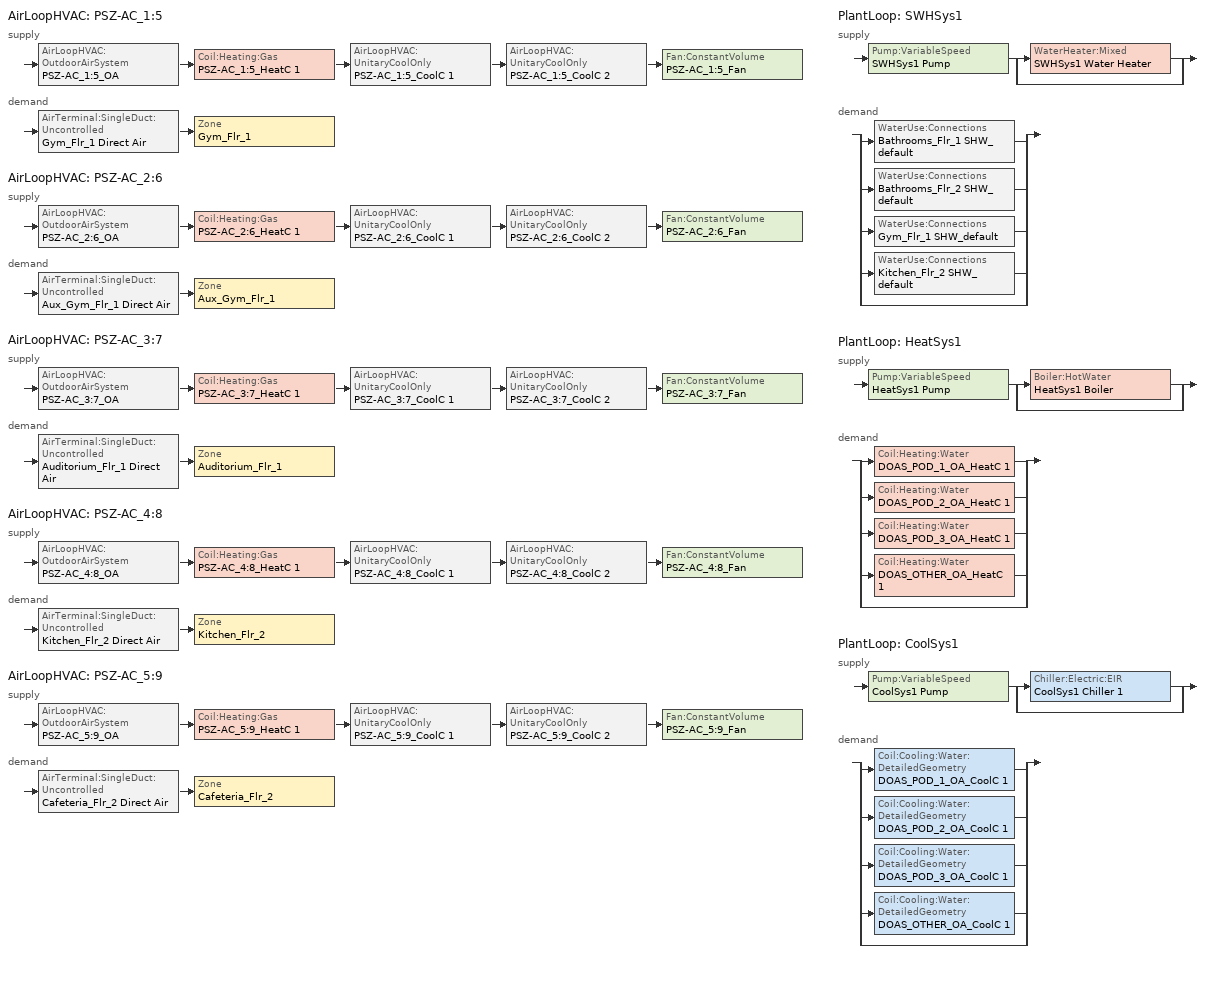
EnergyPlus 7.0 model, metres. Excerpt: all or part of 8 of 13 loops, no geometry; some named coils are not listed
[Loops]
AirLoopHVAC 'PSZ-AC_1:5'
 supply: AirLoopHVAC:OutdoorAirSystem 'PSZ-AC_1:5_OA' > Coil:Heating:Gas 'PSZ-AC_1:5_HeatC 1' > AirLoopHVAC:UnitaryCoolOnly 'PSZ-AC_1:5_CoolC 1' > AirLoopHVAC:UnitaryCoolOnly 'PSZ-AC_1:5_CoolC 2' > Fan:ConstantVolume 'PSZ-AC_1:5_Fan'
 demand: AirTerminal:SingleDuct:Uncontrolled 'Gym_Flr_1 Direct Air' > Zone 'Gym_Flr_1'
AirLoopHVAC 'PSZ-AC_2:6'
 supply: AirLoopHVAC:OutdoorAirSystem 'PSZ-AC_2:6_OA' > Coil:Heating:Gas 'PSZ-AC_2:6_HeatC 1' > AirLoopHVAC:UnitaryCoolOnly 'PSZ-AC_2:6_CoolC 1' > AirLoopHVAC:UnitaryCoolOnly 'PSZ-AC_2:6_CoolC 2' > Fan:ConstantVolume 'PSZ-AC_2:6_Fan'
 demand: AirTerminal:SingleDuct:Uncontrolled 'Aux_Gym_Flr_1 Direct Air' > Zone 'Aux_Gym_Flr_1'
AirLoopHVAC 'PSZ-AC_3:7'
 supply: AirLoopHVAC:OutdoorAirSystem 'PSZ-AC_3:7_OA' > Coil:Heating:Gas 'PSZ-AC_3:7_HeatC 1' > AirLoopHVAC:UnitaryCoolOnly 'PSZ-AC_3:7_CoolC 1' > AirLoopHVAC:UnitaryCoolOnly 'PSZ-AC_3:7_CoolC 2' > Fan:ConstantVolume 'PSZ-AC_3:7_Fan'
 demand: AirTerminal:SingleDuct:Uncontrolled 'Auditorium_Flr_1 Direct Air' > Zone 'Auditorium_Flr_1'
AirLoopHVAC 'PSZ-AC_4:8'
 supply: AirLoopHVAC:OutdoorAirSystem 'PSZ-AC_4:8_OA' > Coil:Heating:Gas 'PSZ-AC_4:8_HeatC 1' > AirLoopHVAC:UnitaryCoolOnly 'PSZ-AC_4:8_CoolC 1' > AirLoopHVAC:UnitaryCoolOnly 'PSZ-AC_4:8_CoolC 2' > Fan:ConstantVolume 'PSZ-AC_4:8_Fan'
 demand: AirTerminal:SingleDuct:Uncontrolled 'Kitchen_Flr_2 Direct Air' > Zone 'Kitchen_Flr_2'
AirLoopHVAC 'PSZ-AC_5:9'
 supply: AirLoopHVAC:OutdoorAirSystem 'PSZ-AC_5:9_OA' > Coil:Heating:Gas 'PSZ-AC_5:9_HeatC 1' > AirLoopHVAC:UnitaryCoolOnly 'PSZ-AC_5:9_CoolC 1' > AirLoopHVAC:UnitaryCoolOnly 'PSZ-AC_5:9_CoolC 2' > Fan:ConstantVolume 'PSZ-AC_5:9_Fan'
 demand: AirTerminal:SingleDuct:Uncontrolled 'Cafeteria_Flr_2 Direct Air' > Zone 'Cafeteria_Flr_2'
PlantLoop 'SWHSys1'
 supply: Pump:VariableSpeed 'SWHSys1 Pump' > split
  | WaterHeater:Mixed 'SWHSys1 Water Heater'
  | bypass
 demand: split
  | WaterUse:Connections 'Bathrooms_Flr_1 SHW_default'
  | WaterUse:Connections 'Bathrooms_Flr_2 SHW_default'
  | WaterUse:Connections 'Gym_Flr_1 SHW_default'
  | WaterUse:Connections 'Kitchen_Flr_2 SHW_default'
  | bypass
PlantLoop 'HeatSys1'
 supply: Pump:VariableSpeed 'HeatSys1 Pump' > split
  | Boiler:HotWater 'HeatSys1 Boiler'
  | bypass
 demand: split
  | Coil:Heating:Water 'DOAS_POD_1_OA_HeatC 1'
  | Coil:Heating:Water 'DOAS_POD_2_OA_HeatC 1'
  | Coil:Heating:Water 'DOAS_POD_3_OA_HeatC 1'
  | Coil:Heating:Water 'DOAS_OTHER_OA_HeatC 1'
  | bypass
PlantLoop 'CoolSys1'
 supply: Pump:VariableSpeed 'CoolSys1 Pump' > split
  | Chiller:Electric:EIR 'CoolSys1 Chiller 1'
  | bypass
 demand: split
  | Coil:Cooling:Water:DetailedGeometry 'DOAS_POD_1_OA_CoolC 1'
  | Coil:Cooling:Water:DetailedGeometry 'DOAS_POD_2_OA_CoolC 1'
  | Coil:Cooling:Water:DetailedGeometry 'DOAS_POD_3_OA_CoolC 1'
  | Coil:Cooling:Water:DetailedGeometry 'DOAS_OTHER_OA_CoolC 1'
  | bypass
[Sizing:Zone] Zone Cooling Design Supply Air Temperature {C}=14; Zone Heating Design Supply Air Temperature {C}=40; Zone Cooling Design Supply Air Humidity Ratio {kg-H20/kg-air}=0.0085; Zone Heating Design Supply Air Humidity Ratio {kg-H20/kg-air}=0.008; Cooling Design Air Flow Method {Flow/Zone | DesignDay | DesignDayWithLimit}=DesignDay; Cooling Minimum Air Flow Fraction=0; Heating Design Air Flow Method {Flow/Zone | DesignDay}=DesignDay; Heating Design Air Flow Rate=0; Design Zone Air Distribution Effectiveness in Cooling Mode=1; Design Zone Air Distribution Effectiveness in Heating Mode=1
Name | Design Specification Outdoor Air Object
Gym_Flr_1 | Gym_Flr_1 OA Design Spec
Aux_Gym_Flr_1 | Aux_Gym_Flr_1 OA Design Spec
Auditorium_Flr_1 | Auditorium_Flr_1 OA Design Spec
Kitchen_Flr_2 | Kitchen_Flr_2 OA Design Spec
Cafeteria_Flr_2 | Cafeteria_Flr_2 OA Design Spec
[DesignSpecification:OutdoorAir] Outdoor Air Method=Flow/Zone; Outdoor Air Flow Per Person {m3/s-person}=0; Outdoor Air Flow Per Zone Floor Area {m3/s-m2}=0; Outdoor Air Flow Air Changes per Hour {1/hr}=0
Name | Outdoor Air Flow Per Zone {m3/s}
Gym_Flr_1 OA Design Spec | 7.59772
Aux_Gym_Flr_1 OA Design Spec | 4.79856
Auditorium_Flr_1 OA Design Spec | 1.93317
Kitchen_Flr_2 OA Design Spec | 3.4
Cafeteria_Flr_2 OA Design Spec | 2.779296
[ZoneControl:Thermostat] Control Type Schedule=Dual Zone Control Type Sched
Name | Zone | Control 1
Gym_Flr_1 Thermostat | Gym_Flr_1 | Gym_Flr_1 DualSPSched
Aux_Gym_Flr_1 Thermostat | Aux_Gym_Flr_1 | Aux_Gym_Flr_1 DualSPSched
Auditorium_Flr_1 Thermostat | Auditorium_Flr_1 | Auditorium_Flr_1 DualSPSched
Kitchen_Flr_2 Thermostat | Kitchen_Flr_2 | Kitchen_Flr_2 DualSPSched
Cafeteria_Flr_2 Thermostat | Cafeteria_Flr_2 | Cafeteria_Flr_2 DualSPSched
[ThermostatSetpoint:DualSetpoint]
Name | Heating Setpoint Temperature Schedule | Cooling Setpoint Temperature Schedule
Gym_Flr_1 DualSPSched; Aux_Gym_Flr_1 DualSPSched; Auditorium_Flr_1 DualSPSched | GymAud_HtgSetP_Sch | GymAud_ClgSetP_Sch
Kitchen_Flr_2 DualSPSched; Cafeteria_Flr_2 DualSPSched | HtgSetP_Sch | ClgSetP_Sch
[Zone equipment]
Gym_Flr_1: Gym_Flr_1 Direct Air
Aux_Gym_Flr_1: Aux_Gym_Flr_1 Direct Air
Auditorium_Flr_1: Auditorium_Flr_1 Direct Air
Kitchen_Flr_2: Kitchen_Flr_2 Direct Air, Kitchen_Flr_2 Exhaust Fan 1
Cafeteria_Flr_2: Cafeteria_Flr_2 Direct Air
[Fan:ZoneExhaust]
Kitchen_Flr_2 Exhaust Fan 1: Availability Schedule=MinOA_Sched; Fan Efficiency=0.45; Pressure Rise {Pa}=125; Maximum Flow Rate {m3/s} [*******]=3.4
[WaterUse:Connections]
Name | Water Use Equipment 1
Bathrooms_Flr_1 SHW_default | Bathrooms_Flr_1 SHW_default
Bathrooms_Flr_2 SHW_default | Bathrooms_Flr_2 SHW_default
Gym_Flr_1 SHW_default | Gym_Flr_1 SHW_default
Kitchen_Flr_2 SHW_default | Kitchen_Flr_2 SHW_default
[WaterUse:Equipment]
Name | Peak Flow Rate {m3/s} | Flow Rate Fraction Schedule | Target Temperature Schedule | Hot Water Supply Temperature Schedule Name  {C} | Zone | Sensible Fraction Schedule | Latent Fraction Schedule
Bathrooms_Flr_1 SHW_default | 5.48611e-05 | BLDG_SWH_SCH | Bathrooms_Flr_1 SHW_default Temp Sched | Bathrooms_Flr_1 SHW_default Hot Supply Temp Sched | Bathrooms_Flr_1 | Bathrooms_Flr_1 SHW_default Sensible fract sched | Bathrooms_Flr_1 SHW_default Latent fract sched
Bathrooms_Flr_2 SHW_default | 5.48611e-05 | BLDG_SWH_SCH | Bathrooms_Flr_2 SHW_default Temp Sched | Bathrooms_Flr_2 SHW_default Hot Supply Temp Sched | Bathrooms_Flr_2 | Bathrooms_Flr_2 SHW_default Sensible fract sched | Bathrooms_Flr_2 SHW_default Latent fract sched
Gym_Flr_1 SHW_default | 0.000199231 | SHOWERS_SWH_SCH | Gym_Flr_1 SHW_default Temp Sched | Gym_Flr_1 SHW_default Hot Supply Temp Sched | Gym_Flr_1 | Gym_Flr_1 SHW_default Sensible fract sched | Gym_Flr_1 SHW_default Latent fract sched
Kitchen_Flr_2 SHW_default | 0.00013985 | BLDG_SWH_SCH | Kitchen_Flr_2 SHW_default Temp Sched | Kitchen_Flr_2 SHW_default Hot Supply Temp Sched | Kitchen_Flr_2 | Kitchen_Flr_2 SHW_default Sensible fract sched | Kitchen_Flr_2 SHW_default Latent fract sched
[AirTerminal:SingleDuct:Uncontrolled] Availability Schedule=ALWAYS_ON; Maximum Air Flow Rate {m3/s}=AUTOSIZE
Gym_Flr_1 Direct Air; Aux_Gym_Flr_1 Direct Air; Auditorium_Flr_1 Direct Air; Kitchen_Flr_2 Direct Air; Cafeteria_Flr_2 Direct Air
[SetpointManager:SingleZone:Reheat] Control Variable=Temperature; Minimum Supply Air Temperature C=10; Maximum Supply Air Temperature C=50
Name | Control Zone | Setpoint Node or NodeList
SupAirTemp MngrGym_Flr_1 | Gym_Flr_1 | PSZ-AC_1:5 Supply Equipment Outlet Node
SupAirTemp MngrAux_Gym_Flr_1 | Aux_Gym_Flr_1 | PSZ-AC_2:6 Supply Equipment Outlet Node
SupAirTemp MngrAuditorium_Flr_1 | Auditorium_Flr_1 | PSZ-AC_3:7 Supply Equipment Outlet Node
SupAirTemp MngrKitchen_Flr_2 | Kitchen_Flr_2 | PSZ-AC_4:8 Supply Equipment Outlet Node
SupAirTemp MngrCafeteria_Flr_2 | Cafeteria_Flr_2 | PSZ-AC_5:9 Supply Equipment Outlet Node
[Refrigeration:Case] Availablility Schedule=ALWAYS_ON; Zone=Kitchen_Flr_2; Rated Ambient Temperature {C}=23.88; Rated Ambient Relative Humidity {%}=55; Rated Total Cooling Capacity per Unit length {W/m}=734; Case Length {m}=7.32; Latent Case Credit Curve Type=CaseTemperatureMethod; Standard Case Lighting Power per Unit Length {W/m}=33; Case Lighting Schedule=BLDG_LIGHT_SCH; Fraction Of Lighting Energy To Case=1; Case Anti-Sweat Heater Power per Unit Length {W/m}=0; Minimum Anti-Sweat Heater Power per Unit Length {W/m}=0; Anti-Sweat Heater Control Type {******}=None; Humidity At Zero Anti-Sweat Heater Energy {%}=0; Case Height {m}=0; Defrost Energy Correction Curve Type=None
Name | Rated Latent Heat Ratio | Rated Runtime Fraction | Case Operating Temperature {C} | Latent Case Credit Curve | Standard Case Fan Power per Unit Length {W/m} | Operating Case Fan Power per Unit Length {W/m} | Installed Case Lighting Power per Unit Length {W/m} | Fraction of Anti-Sweat Heater Energy To Case | Case Defrost Power per Unit Length {W/m} | Case Defrost Type | Case Defrost Schedule | Case Defrost Drip-Down Schedule | Under Case HVAC Return Air Fraction | Refrigerated Case Restocking Schedule | Case Credit Fraction Schedule | Case Defrost Type {*******}
Kitchen_Flr_2_WalkInFreezer_Case:1 | 0.1 | 0.4 | -23 | Kitchen_Flr_2_WalkInFreezer_Case:1_LatentCaseCreditCurve | 68.3 | 172.2 | 28.1 | 0 | 410 | Electric | Kitchen_Flr_2_WalkInFreezer_Case:1_DefrostSchedule | Kitchen_Flr_2_WalkInFreezer_Case:1_DefrostDripDownSchedule | 0 | Kitchen_Flr_2_WalkInFreezer_Case:1_RestockSchedule | Kitchen_Flr_2_WalkInFreezer_Case:1_CaseCreditSchedule
Kitchen_Flr_2_SelfContainedDisplayCase_Case:2 | 0.08 | 0.85 | 2 | Kitchen_Flr_2_SelfContainedDisplayCase_Case:2_LatentCaseCreditCurve | 55 | 40 | 75 | 0.2 | 0 |  |  |  | 0.05 | Kitchen_Flr_2_SelfContainedDisplayCase_Case:2_RestockSchedule |  | None
[AirLoopHVAC] Design Supply Air Flow Rate {m3/s}=AUTOSIZE
PSZ-AC_1:5; PSZ-AC_2:6; PSZ-AC_3:7; PSZ-AC_4:8; PSZ-AC_5:9
[SetpointManager:Scheduled] Control Variable {TEMP}=Temperature
Name | Schedule | Setpoint Node
SWHSys1 Loop Setpoint Manager | SWHSys1-Loop-Temp-Schedule | SWHSys1 Supply Outlet Node
HeatSys1 Loop Setpoint Manager | HW-Loop-Temp-Schedule | HeatSys1 Supply Outlet Node
CoolSys1 Loop Setpoint Manager | CW-Loop-Temp-Schedule | CoolSys1 Supply Outlet Node
[SetpointManager:MixedAir]
Name | Control Variable | Setpoint Node or NodeList | Control Variable {Temperature}
PSZ-AC_1:5_HeatC 1 MixedAir Manager | Temperature | PSZ-AC_1:5_HeatC 1-PSZ-AC_1:5_CoolC 1Node
PSZ-AC_1:5_CoolC 1 SAT Manager |  | PSZ-AC_1:5_CoolC 1-PSZ-AC_1:5_CoolC 2Node | Temperature
PSZ-AC_1:5 ERV Mixed Air Temp Manager | Temperature | PSZ-AC_1:5_OAOutside Air Heat Recovery-PSZ-AC_1:5_OAMixing BoxNode
PSZ-AC_1:5 OA Mixed Air Temp Manager | Temperature | PSZ-AC_1:5_OA-PSZ-AC_1:5_HeatC 1Node
PSZ-AC_2:6_HeatC 1 MixedAir Manager | Temperature | PSZ-AC_2:6_HeatC 1-PSZ-AC_2:6_CoolC 1Node
PSZ-AC_2:6_CoolC 1 SAT Manager |  | PSZ-AC_2:6_CoolC 1-PSZ-AC_2:6_CoolC 2Node | Temperature
PSZ-AC_2:6 ERV Mixed Air Temp Manager | Temperature | PSZ-AC_2:6_OAOutside Air Heat Recovery-PSZ-AC_2:6_OAMixing BoxNode
PSZ-AC_2:6 OA Mixed Air Temp Manager | Temperature | PSZ-AC_2:6_OA-PSZ-AC_2:6_HeatC 1Node
PSZ-AC_3:7_HeatC 1 MixedAir Manager | Temperature | PSZ-AC_3:7_HeatC 1-PSZ-AC_3:7_CoolC 1Node
PSZ-AC_3:7_CoolC 1 SAT Manager |  | PSZ-AC_3:7_CoolC 1-PSZ-AC_3:7_CoolC 2Node | Temperature
PSZ-AC_3:7 ERV Mixed Air Temp Manager | Temperature | PSZ-AC_3:7_OAOutside Air Heat Recovery-PSZ-AC_3:7_OAMixing BoxNode
PSZ-AC_3:7 OA Mixed Air Temp Manager | Temperature | PSZ-AC_3:7_OA-PSZ-AC_3:7_HeatC 1Node
PSZ-AC_4:8_HeatC 1 MixedAir Manager | Temperature | PSZ-AC_4:8_HeatC 1-PSZ-AC_4:8_CoolC 1Node
PSZ-AC_4:8_CoolC 1 SAT Manager |  | PSZ-AC_4:8_CoolC 1-PSZ-AC_4:8_CoolC 2Node | Temperature
PSZ-AC_4:8 ERV Mixed Air Temp Manager | Temperature | PSZ-AC_4:8_OAOutside Air Heat Recovery-PSZ-AC_4:8_OAMixing BoxNode
PSZ-AC_4:8 OA Mixed Air Temp Manager | Temperature | PSZ-AC_4:8_OA-PSZ-AC_4:8_HeatC 1Node
PSZ-AC_5:9_HeatC 1 MixedAir Manager | Temperature | PSZ-AC_5:9_HeatC 1-PSZ-AC_5:9_CoolC 1Node
PSZ-AC_5:9_CoolC 1 SAT Manager |  | PSZ-AC_5:9_CoolC 1-PSZ-AC_5:9_CoolC 2Node | Temperature
PSZ-AC_5:9 ERV Mixed Air Temp Manager | Temperature | PSZ-AC_5:9_OAOutside Air Heat Recovery-PSZ-AC_5:9_OAMixing BoxNode
PSZ-AC_5:9 OA Mixed Air Temp Manager | Temperature | PSZ-AC_5:9_OA-PSZ-AC_5:9_HeatC 1Node
[Sizing:System] Type Of Load To Size On=Sensible; Design Outdoor Air Flow Rate {m3/s}=AUTOSIZE; Minimum System Air Flow Ratio=1; Preheat Design Temperature {C}=7; Preheat Design Humidity Ratio {kg-H2O/kg-air}=0.008; Precool Design Temperature {C}=12.8; Precool Design Humidity Ratio {kg-H2O/kg-air}=0.008; Central Cooling Design Supply Air Temperature {C}=12.8; Central Heating Design Supply Air Temperature {C}=40; Sizing Option {Coincident | NonCoincident}=NonCoincident; 100% Outdoor Air in Cooling {Yes | No}=No; 100% Outdoor Air in Heating {Yes | No}=No; Central Cooling Design Supply Air Humidity Ratio {kg-H2O/kg-air}=0.0085; Central Heating Design Supply Air Humidity Ratio {kg-H2O/kg-air}=0.008; Cooling Design Air Flow Method=DesignDay; Cooling Design Air Flow Rate {m3/s}=0; Heating Design Air Flow Method=DesignDay; Heating Design Air Flow Rate {m3/s}=0; System Outdoor Air Method { ZoneSum | VentilationRateProcedure }=VentilationRateProcedure
PSZ-AC_1:5; PSZ-AC_2:6; PSZ-AC_3:7; PSZ-AC_4:8; PSZ-AC_5:9
[HeatExchanger:AirToAir:SensibleAndLatent] Availability Schedule=ALWAYS_ON; Nominal Supply Air Flow Rate {m3/s}=AUTOSIZE; Sensible Effectiveness at 100% Heating Air Flow=0.75; Latent Effectiveness at 100% Heating Air Flow=0.69; Sensible Effectiveness at 75% Heating Air Flow=0.75; Latent Effectiveness at 75% Heating Air Flow=0.69; Sensible Effectiveness at 100% Cooling Air Flow=0.75; Latent Effectiveness at 100% Cooling Air Flow=0.69; Sensible Effectiveness at 75% Cooling Air Flow=0.75; Latent Effectiveness at 75% Cooling Air Flow=0.69; Nominal Electric Power {W}=0; Supply Outlet Temperature Control {YES | NO}=Yes; Heat Exchanger Type { Plate | Rotary }=Plate; Frost Control Type { None | ExhaustAirRecirculation | ExhaustOnly | MinimumExhaustTemperature }=ExhaustOnly; Threshold Temperature {C}=-23.3; Initial Defrost Time Fraction {min/min}=0.167; Rate of Defrost Time Fraction Increase {min/min per deg C}=0.024; Economizer Lockout=No
PSZ-AC_1:5_OAOutside Air Heat Recovery; PSZ-AC_2:6_OAOutside Air Heat Recovery; PSZ-AC_3:7_OAOutside Air Heat Recovery; PSZ-AC_4:8_OAOutside Air Heat Recovery; PSZ-AC_5:9_OAOutside Air Heat Recovery
[Controller:OutdoorAir] Minimum Outdoor Air Flow Rate {m3/s}=AUTOSIZE; Maximum Outdoor Air Flow Rate {m3/s}=AUTOSIZE; Economizer Control Type=DifferentialEnthalpy; Economizer Control Action Type=ModulateFlow; Economizer Maximum Limit Dry-Bulb Temperature {C}=28; Economizer Maximum Limit Enthalpy {J/kg}=64000; Economizer Minimum Limit Dry-Bulb Temperature {C}=-100; Lockout Type=NoLockout; Minimum Limit Type=FixedMinimum; High Humidity Control=No; Heat Recovery Bypass Control Type=BypassWhenOAFlowGreaterThanMinimum
Name | Minimum Outdoor Air Schedule
PSZ-AC_1:5_OA_Controller; PSZ-AC_2:6_OA_Controller; PSZ-AC_3:7_OA_Controller | GymAud_MinOA_Sched
PSZ-AC_4:8_OA_Controller; PSZ-AC_5:9_OA_Controller | MinOA_Sched
[Coil:Heating:Gas] Availability Schedule=ALWAYS_ON; Gas Burner Efficiency=0.8; Nominal Capacity {W}=AUTOSIZE
PSZ-AC_1:5_HeatC 1; PSZ-AC_2:6_HeatC 1; PSZ-AC_3:7_HeatC 1; PSZ-AC_4:8_HeatC 1; PSZ-AC_5:9_HeatC 1
[AirLoopHVAC:UnitaryCoolOnly] Availability Schedule=ALWAYS_ON
Name | Cooling Coil
PSZ-AC_1:5_CoolC 1 | PSZ-AC_1:5_CoolC 1 DXCoil
PSZ-AC_1:5_CoolC 2 | PSZ-AC_1:5_CoolC 2 DXCoil
PSZ-AC_2:6_CoolC 1 | PSZ-AC_2:6_CoolC 1 DXCoil
PSZ-AC_2:6_CoolC 2 | PSZ-AC_2:6_CoolC 2 DXCoil
PSZ-AC_3:7_CoolC 1 | PSZ-AC_3:7_CoolC 1 DXCoil
PSZ-AC_3:7_CoolC 2 | PSZ-AC_3:7_CoolC 2 DXCoil
PSZ-AC_4:8_CoolC 1 | PSZ-AC_4:8_CoolC 1 DXCoil
PSZ-AC_4:8_CoolC 2 | PSZ-AC_4:8_CoolC 2 DXCoil
PSZ-AC_5:9_CoolC 1 | PSZ-AC_5:9_CoolC 1 DXCoil
PSZ-AC_5:9_CoolC 2 | PSZ-AC_5:9_CoolC 2 DXCoil
[Coil:Cooling:DX:SingleSpeed] Availability Schedule=ALWAYS_ON; Rated Total Cooling Capacity {W}=AUTOSIZE; Rated Sensible Heat Ratio=AUTOSIZE; Rated COP=4; Rated Air Flow Rate {m3/s}=AUTOSIZE; Rated Evaporator Fan Power Per Volume Flow Rate {W/(m3/s)}=773.3; Nominal Time for Condensate Removal to Begin {s}=1000; Ratio of Initial Moisture Evaporation Rate and Steady State Latent Capacity=1.5; Maximum Cycling Rate {cycles/hr}=3; Latent Capacity Time Constant {s}=45; Condenser Type=AirCooled
Name | Total Cooling Capacity Function of Temperature Curve | Total Cooling Capacity Function of Flow Fraction Curve | Energy Input Ratio Function of Temperature Curve | Energy Input Ratio Function of Flow Fraction Curve | Part Load Fraction Correlation Curve
PSZ-AC_1:5_CoolC 1 DXCoil | PSZ-AC_1:5_CoolC 1_ClgCapFuncTempCurve | PSZ-AC_1:5_CoolC 1_ClgCapFuncFlowFracCurve | PSZ-AC_1:5_CoolC 1_ClgEirFuncTempCurve | PSZ-AC_1:5_CoolC 1_ClgEirFuncFlowFracCurve | PSZ-AC_1:5_CoolC 1_ClgPlrCurve
PSZ-AC_1:5_CoolC 2 DXCoil | PSZ-AC_1:5_CoolC 2_ClgCapFuncTempCurve | PSZ-AC_1:5_CoolC 2_ClgCapFuncFlowFracCurve | PSZ-AC_1:5_CoolC 2_ClgEirFuncTempCurve | PSZ-AC_1:5_CoolC 2_ClgEirFuncFlowFracCurve | PSZ-AC_1:5_CoolC 2_ClgPlrCurve
PSZ-AC_2:6_CoolC 1 DXCoil | PSZ-AC_2:6_CoolC 1_ClgCapFuncTempCurve | PSZ-AC_2:6_CoolC 1_ClgCapFuncFlowFracCurve | PSZ-AC_2:6_CoolC 1_ClgEirFuncTempCurve | PSZ-AC_2:6_CoolC 1_ClgEirFuncFlowFracCurve | PSZ-AC_2:6_CoolC 1_ClgPlrCurve
PSZ-AC_2:6_CoolC 2 DXCoil | PSZ-AC_2:6_CoolC 2_ClgCapFuncTempCurve | PSZ-AC_2:6_CoolC 2_ClgCapFuncFlowFracCurve | PSZ-AC_2:6_CoolC 2_ClgEirFuncTempCurve | PSZ-AC_2:6_CoolC 2_ClgEirFuncFlowFracCurve | PSZ-AC_2:6_CoolC 2_ClgPlrCurve
PSZ-AC_3:7_CoolC 1 DXCoil | PSZ-AC_3:7_CoolC 1_ClgCapFuncTempCurve | PSZ-AC_3:7_CoolC 1_ClgCapFuncFlowFracCurve | PSZ-AC_3:7_CoolC 1_ClgEirFuncTempCurve | PSZ-AC_3:7_CoolC 1_ClgEirFuncFlowFracCurve | PSZ-AC_3:7_CoolC 1_ClgPlrCurve
PSZ-AC_3:7_CoolC 2 DXCoil | PSZ-AC_3:7_CoolC 2_ClgCapFuncTempCurve | PSZ-AC_3:7_CoolC 2_ClgCapFuncFlowFracCurve | PSZ-AC_3:7_CoolC 2_ClgEirFuncTempCurve | PSZ-AC_3:7_CoolC 2_ClgEirFuncFlowFracCurve | PSZ-AC_3:7_CoolC 2_ClgPlrCurve
PSZ-AC_4:8_CoolC 1 DXCoil | PSZ-AC_4:8_CoolC 1_ClgCapFuncTempCurve | PSZ-AC_4:8_CoolC 1_ClgCapFuncFlowFracCurve | PSZ-AC_4:8_CoolC 1_ClgEirFuncTempCurve | PSZ-AC_4:8_CoolC 1_ClgEirFuncFlowFracCurve | PSZ-AC_4:8_CoolC 1_ClgPlrCurve
PSZ-AC_4:8_CoolC 2 DXCoil | PSZ-AC_4:8_CoolC 2_ClgCapFuncTempCurve | PSZ-AC_4:8_CoolC 2_ClgCapFuncFlowFracCurve | PSZ-AC_4:8_CoolC 2_ClgEirFuncTempCurve | PSZ-AC_4:8_CoolC 2_ClgEirFuncFlowFracCurve | PSZ-AC_4:8_CoolC 2_ClgPlrCurve
PSZ-AC_5:9_CoolC 1 DXCoil | PSZ-AC_5:9_CoolC 1_ClgCapFuncTempCurve | PSZ-AC_5:9_CoolC 1_ClgCapFuncFlowFracCurve | PSZ-AC_5:9_CoolC 1_ClgEirFuncTempCurve | PSZ-AC_5:9_CoolC 1_ClgEirFuncFlowFracCurve | PSZ-AC_5:9_CoolC 1_ClgPlrCurve
PSZ-AC_5:9_CoolC 2 DXCoil | PSZ-AC_5:9_CoolC 2_ClgCapFuncTempCurve | PSZ-AC_5:9_CoolC 2_ClgCapFuncFlowFracCurve | PSZ-AC_5:9_CoolC 2_ClgEirFuncTempCurve | PSZ-AC_5:9_CoolC 2_ClgEirFuncFlowFracCurve | PSZ-AC_5:9_CoolC 2_ClgPlrCurve
[Fan:ConstantVolume] Availability Schedule=HVACOperationSchd; Fan Efficiency=0.6; Pressure Rise {Pa}=500; Maximum Flow Rate {m3/s}=AUTOSIZE; Motor Efficiency=0.9; Motor In Airstream Fraction=1
PSZ-AC_1:5_Fan; PSZ-AC_2:6_Fan; PSZ-AC_3:7_Fan; PSZ-AC_4:8_Fan; PSZ-AC_5:9_Fan
[PlantLoop] Fluid Type {WATER}=Water; Maximum Loop Flow Rate {m3/s}=AUTOSIZE; Minimum Loop Flow Rate {m3/s}=0; Loop Volume {m3}=AUTOSIZE; Load Distribution Scheme {OPTIMAL | SEQUENTIAL}=Optimal
Name | Loop Equipment Operation Scheme | Maximum Loop Temperature {C} | Minimum Loop Temperature {C}
SWHSys1 | SWHSys1 Loop Operation Scheme List | 60 | 10
HeatSys1 | HeatSys1 Loop Operation Scheme List | 100 | 10
CoolSys1 | CoolSys1 Loop Operation Scheme List | 98 | 1
[Sizing:Plant]
Name | Loop Type {COOLING | HEATING} | Design Loop Exit Temperature {C} | Design Loop Temperature Difference {C}
SWHSys1 | Heating | 60 | 5
HeatSys1 | Heating | 82.2 | 11.1
CoolSys1 | Cooling | 6.67 | 6.67
[PlantEquipmentOperationSchemes] Control Scheme 1 Schedule=PlantOnSched
Name | Control Scheme 1 Object Type {*******} | Control Scheme 1
SWHSys1 Loop Operation Scheme List | PlantEquipmentOperation:HeatingLoad | SWHSys1 Operation Scheme
HeatSys1 Loop Operation Scheme List | PlantEquipmentOperation:HeatingLoad | HeatSys1 Operation Scheme
CoolSys1 Loop Operation Scheme List | PlantEquipmentOperation:CoolingLoad | CoolSys1 Operation Scheme
[PlantEquipmentOperation:HeatingLoad] Load Range 1 Lower Limit {W}=0; Load Range 1 Upper Limit {W}=1000000000000000
Name | Priority Control 1 Equipment List
SWHSys1 Operation Scheme | SWHSys1 Equipment List
HeatSys1 Operation Scheme | HeatSys1 Equipment List
[PlantEquipmentList]
SWHSys1 Equipment List: SWHSys1 Water Heater
HeatSys1 Equipment List: HeatSys1 Boiler
CoolSys1 Equipment List: CoolSys1 Chiller 1
[Pump:VariableSpeed] Rated Flow Rate {m3/s}=AUTOSIZE; Rated Power Consumption {W}=AUTOSIZE; Motor Efficiency=0.9; Fraction of Motor Inefficiencies to Fluid Stream=0; Coefficient 1 of the Part Load Performance Curve=0; Minimum Flow Rate {m3/s}=0; Pump Control Type {Continuous | Intermittent}=Intermittent
Name | Rated Pump Head {Pa} [179352 Pa = 60 ft] | Coefficient 2 of the Part Load Performance Curve | Coefficient 3 of the Part Load Performance Curve | Coefficient 4 of the Part Load Performance Curve
SWHSys1 Pump | 39228 | 1 | 0 | 0
HeatSys1 Pump | 119563 | 0.0216 | -0.0325 | 1.0095
CoolSys1 Pump | 149453 | 0.0216 | -0.0325 | 1.0095
[WaterHeater:Mixed]
SWHSys1 Water Heater: Tank Volume {m3}=1; Setpoint Temperature Schedule=SWHSys1 Water Heater Setpoint Temperature Schedule Name; Deadband Temperature Difference {deltaC}=2; Maximum Temperature Limit {C}=82.2222; Heater Control Type {Cycle | Modulate}=Cycle; Heater Maximum Capacity {W}=845000; Heater Fuel Type=NATURALGAS; Heater Thermal Efficiency=0.9; Off Cycle Parasitic Fuel Consumption Rate {W}=20; Off Cycle Parasitic Fuel Type=NATURALGAS; Off Cycle Parasitic Heat Fraction To Tank=0.9; On Cycle Parasitic Fuel Type=NATURALGAS; Ambient Temperature Indicator {Schedule | Zone | Outdoors}=SCHEDULE; Ambient Temperature Schedule=SWHSys1 Water Heater Ambient Temperature Schedule Name; Off Cycle Loss Coefficient to Ambient Temperature {W/K}=6; On Cycle Loss Coefficient to Ambient Temperature {W/K}=6; Use Side Effectiveness=1; Source Side Effectiveness=1; Use Side Design Flow Rate=AUTOSIZE; Source Side Design Flow Rate=AUTOSIZE; Indirect Water Heater Recovery Time=1.5
[Boiler:HotWater]
HeatSys1 Boiler: Fuel Type=NATURALGAS; Nominal Capacity {W}=AUTOSIZE; Nominal Thermal Efficiency=0.9; Efficiency Curve Temperature Evaluation Variable=LeavingBoiler; Design Water Outlet Temperature {C}=82.2; Design Water Flow Rate {m3/s}=AUTOSIZE; Minimum Part Load Ratio=0; Maximum Part Load Ratio=1.1; Optimum Part Load Ratio=1; Water Outlet Upper Temperature Limit {C}=95; Boiler Flow Mode { ConstantFlow | VariableFlow }=ConstantFlow; Parasitic Electric Load=0; Sizing Factor=1
[PlantEquipmentOperation:CoolingLoad]
CoolSys1 Operation Scheme: Load Range 1 Lower Limit {W}=0; Load Range 1 Upper Limit {W}=100000000000000; Priority Control 1 Equipment List=CoolSys1 Equipment List
[Chiller:Electric:EIR]
CoolSys1 Chiller 1: Reference Capacity {W}=AUTOSIZE; Reference COP { }=2.93; Reference Leaving Chilled Water Temperature {C}=6.67; Reference Entering Condenser Fluid Temperature {C}=35; Reference Chilled Water Flow Rate {m3/s}=AUTOSIZE; Reference Condenser Water Flow Rate {m3/s}=AUTOSIZE; Cooling Capacity Function of Temperature Curve=CoolSys1 Chiller 1 ClgCapFuncTempCurve; Electric Input to Cooling Output Ratio Function of Temperature Curve=CoolSys1 Chiller 1 EirFuncTempCurve; Electric Input to Cooling Output Ratio Function of Part Load Ratio Curve=CoolSys1 Chiller 1 EirFuncPlrCurve; Minimum Part Load Ratio=0.15; Maximum Part Load Ratio=1; Optimum Part Load Ratio=1; Minimum Unloading Ratio=0.25; Condenser Type=AirCooled; Condenser Fan Power Ratio {W/W}=0; Leaving Chilled Water Lower Temperature Limit {C}=2; Chiller Flow Mode=ConstantFlow; Design Heat Recovery Water Flow Rate {m3/s}=0; Sizing Factor=1
[Refrigeration:CompressorRack] Heat Rejection Location {Outdoors | Zone}=Outdoors; Design Condenser Fan Power {W}=750; Condenser Type=AirCooled
Name | Design Compressor Rack COP {W/W} | Compressor Rack COP As Function Of Temperature Curve | Condenser Fan Power Function of Temperature Curve | Refrigeration Case Name or CaseList
RACK1 | 1.5 | RACK1_CopFuncTempCurve | RACK1_FanFuncTempCurve | Kitchen_Flr_2_WalkInFreezer_Case:1
RACK2 | 3 | RACK2_CopFuncTempCurve |  | Kitchen_Flr_2_SelfContainedDisplayCase_Case:2
[Schedule:Compact]
Bldg_Light_Sch: Fraction, Through: 6/30, For: Weekdays, Until: 06:00, 0.2, Until: 07:00, 0.4, Until: 16:00, 0.9, Until: 19:00, 0.7, Until: 21:00, 0.5, Until: 24:00, 0.2, For: SummerDesignDay, Until: 24:00, 1, For: WinterDesignDay, Until: 24:00, 0, For: AllOtherDays, Until: 24:00, 0.2, Through: 9/1, For: Weekdays, Until: 08:00, 0.2, Until: 14:00, 0.5, Until: 24:00, 0.2, For: SummerDesignDay, Until: 24:00, 1, For: WinterDesignDay, Until: 24:00, 0, For: AllOtherDays, Until: 24:00, 0.2, Through: 12/31, For: Weekdays, Until: 06:00, 0.2, Until: 07:00, 0.4, Until: 16:00, 0.9, Until: 19:00, 0.7, Until: 21:00, 0.5, Until: 24:00, 0.2, For: SummerDesignDay, Until: 24:00, 1, For: WinterDesignDay, Until: 24:00, 0, For: AllOtherDays, Until: 24:00, 0.2
HtgSetP_Sch: Temperature, Through: 6/30, For: WinterDesignDay, Until: 24:00, 21.7, For: Weekdays, Until: 06:00, 15.6, Until: 18:00, 21.7, Until: 24:00, 15.6, For: AllOtherDays, Until: 24:00, 15.6, Through: 9/1, For: WinterDesignDay, Until: 24:00, 21.7, For: Weekdays, Until: 08:00, 15.6, Until: 13:00, 21.7, Until: 24:00, 15.6, For: AllOtherDays, Until: 24:00, 15.6, Through: 12/31, For: WinterDesignDay, Until: 24:00, 21.7, For: Weekdays, Until: 06:00, 15.6, Until: 18:00, 21.7, Until: 24:00, 15.6, For: AllOtherDays, Until: 24:00, 15.6
GymAud_HtgSetP_Sch: Temperature, Through: 6/30, For: WinterDesignDay, Until: 24:00, 21.7, For: Weekdays, Until: 06:00, 15.6, Until: 21:00, 21.7, Until: 24:00, 15.6, For: AllOtherDays, Until: 24:00, 15.6, Through: 9/1, For: WinterDesignDay, Until: 24:00, 21.7, For: Weekdays, Until: 08:00, 15.6, Until: 15:00, 21.7, Until: 24:00, 15.6, For: AllOtherDays, Until: 24:00, 15.6, Through: 12/31, For: WinterDesignDay, Until: 24:00, 21.7, For: Weekdays, Until: 06:00, 15.6, Until: 21:00, 21.7, Until: 24:00, 15.6, For: AllOtherDays, Until: 24:00, 15.6
ClgSetP_Sch: Temperature, Through: 6/30, For: SummerDesignDay, Until: 24:00, 23.3, For: Weekdays, Until: 06:00, 27.2, Until: 18:00, 23.3, Until: 24:00, 27.2, For: AllOtherDays, Until: 24:00, 27.2, Through: 9/1, For: SummerDesignDay, Until: 24:00, 23.3, For: Weekdays, Until: 08:00, 27.2, Until: 13:00, 23.3, Until: 24:00, 27.2, For: AllOtherDays, Until: 24:00, 27.2, Through: 12/31, For: SummerDesignDay, Until: 24:00, 23.3, For: Weekdays, Until: 06:00, 27.2, Until: 18:00, 23.3, Until: 24:00, 27.2, For: AllOtherDays, Until: 24:00, 27.2
GymAud_ClgSetP_Sch: Temperature, Through: 6/30, For: SummerDesignDay, Until: 24:00, 23.3, For: Weekdays, Until: 06:00, 27.2, Until: 21:00, 23.3, Until: 24:00, 27.2, For: AllOtherDays, Until: 24:00, 27.2, Through: 9/1, For: SummerDesignDay, Until: 24:00, 23.3, For: Weekdays, Until: 08:00, 27.2, Until: 15:00, 23.3, Until: 24:00, 27.2, For: AllOtherDays, Until: 24:00, 27.2, Through: 12/31, For: SummerDesignDay, Until: 24:00, 23.3, For: Weekdays, Until: 06:00, 27.2, Until: 21:00, 23.3, Until: 24:00, 27.2, For: AllOtherDays, Until: 24:00, 27.2
Bldg_SWH_Sch: Fraction, Through: 6/30, For: Weekdays, Until: 07:00, 0.05, Until: 08:00, 0.1, Until: 09:00, 0.34, Until: 10:00, 0.6, Until: 11:00, 0.63, Until: 12:00, 0.72, Until: 13:00, 0.79, Until: 14:00, 0.83, Until: 15:00, 0.61, Until: 16:00, 0.65, Until: 18:00, 0.1, Until: 19:00, 0.19, Until: 20:00, 0.25, Until: 22:00, 0.22, Until: 23:00, 0.12, Until: 24:00, 0.09, For: SummerDesignDay, Until: 24:00, 1, For: WinterDesignDay, Until: 24:00, 0, For: AllOtherDays, Until: 08:00, 0.03, Until: 14:00, 0.05, Until: 24:00, 0.03, Through: 9/1, For: Weekdays, Until: 07:00, 0.05, Until: 18:00, 0.1, Until: 19:00, 0.19, Until: 20:00, 0.25, Until: 22:00, 0.22, Until: 23:00, 0.12, Until: 24:00, 0.09, For: SummerDesignDay, Until: 24:00, 1, For: WinterDesignDay, Until: 24:00, 0, For: AllOtherDays, Until: 08:00, 0.03, Until: 14:00, 0.05, Until: 24:00, 0.03, Through: 12/31, For: Weekdays, Until: 07:00, 0.05, Until: 08:00, 0.1, Until: 09:00, 0.34, Until: 10:00, 0.6, Until: 11:00, 0.63, Until: 12:00, 0.72, Until: 13:00, 0.79, Until: 14:00, 0.83, Until: 15:00, 0.61, Until: 16:00, 0.65, Until: 18:00, 0.1, Until: 19:00, 0.19, Until: 20:00, 0.25, Until: 22:00, 0.22, Until: 23:00, 0.12, Until: 24:00, 0.09, For: SummerDesignDay, Until: 24:00, 1, For: WinterDesignDay, Until: 24:00, 0, For: AllOtherDays, Until: 08:00, 0.03, Until: 14:00, 0.05, Until: 24:00, 0.03
Showers_SWH_Sch: Fraction, Through: 6/30, For: Weekdays, Until: 07:00, 0, Until: 08:00, 0.6, Until: 16:00, 0.5, Until: 19:00, 1, Until: 24:00, 0, For: SummerDesignDay, Until: 24:00, 1, For: WinterDesignDay, Until: 24:00, 0, For: AllOtherDays, Until: 24:00, 0, Through: 9/1, For: Weekdays, Until: 08:00, 0, Until: 09:00, 0.3, Until: 16:00, 0.1, Until: 24:00, 0, For: SummerDesignDay, Until: 24:00, 1, For: WinterDesignDay, Until: 24:00, 0, For: AllOtherDays, Until: 24:00, 0, Through: 12/31, For: Weekdays, Until: 07:00, 0, Until: 08:00, 0.6, Until: 16:00, 0.5, Until: 19:00, 1, Until: 24:00, 0, For: SummerDesignDay, Until: 24:00, 1, For: WinterDesignDay, Until: 24:00, 0, For: AllOtherDays, Until: 24:00, 0
Always_On; HvacOperationSchd: On/Off, Through: 12/31, For: AllDays, Until: 24:00, 1
PlantOnSched: Any Number, Through: 12/31, For: AllDays, Until: 24:00, 1
Dual Zone Control Type Sched: Control Type, Through: 12/31, For: AllDays, Until: 24:00, 4
CW-Loop-Temp-Schedule: Temperature, Through: 12/31, For: AllDays, Until: 24:00, 6.7
HW-Loop-Temp-Schedule: Temperature, Through: 12/31, For: AllDays, Until: 24:00, 67
MinOA_Sched: On/Off, Through: 6/30, For: WinterDesignDay SummerDesignDay, Until: 24:00, 1, For: Weekdays, Until: 06:00, 0, Until: 18:00, 1, Until: 24:00, 0, For: AllOtherDays, Until: 24:00, 0, Through: 9/1, For: WinterDesignDay SummerDesignDay, Until: 24:00, 1, For: Weekdays, Until: 08:00, 0, Until: 13:00, 1, Until: 24:00, 0, For: AllOtherDays, Until: 24:00, 0, Through: 12/31, For: WinterDesignDay SummerDesignDay, Until: 24:00, 1, For: Weekdays, Until: 06:00, 0, Until: 18:00, 1, Until: 24:00, 0, For: AllOtherDays, Until: 24:00, 0
GymAud_MinOA_Sched: On/Off, Through: 6/30, For: WinterDesignDay SummerDesignDay, Until: 24:00, 1, For: Weekdays, Until: 06:00, 0, Until: 21:00, 1, Until: 24:00, 0, For: AllOtherDays, Until: 24:00, 0, Through: 9/1, For: WinterDesignDay SummerDesignDay, Until: 24:00, 1, For: Weekdays, Until: 08:00, 0, Until: 15:00, 1, Until: 24:00, 0, For: AllOtherDays, Until: 24:00, 0, Through: 12/31, For: WinterDesignDay SummerDesignDay, Until: 24:00, 1, For: Weekdays, Until: 06:00, 0, Until: 21:00, 1, Until: 24:00, 0, For: AllOtherDays, Until: 24:00, 0
Bathrooms_Flr_1 SHW_default Latent fract sched; Bathrooms_Flr_2 SHW_default Latent fract sched; Gym_Flr_1 SHW_default Latent fract sched; Kitchen_Flr_2 SHW_default Latent fract sched: Through: 12/31, For: AllDays, Until: 24:00, 0.05
Bathrooms_Flr_1 SHW_default Sensible fract sched; Bathrooms_Flr_2 SHW_default Sensible fract sched; Gym_Flr_1 SHW_default Sensible fract sched; Kitchen_Flr_2 SHW_default Sensible fract sched: Through: 12/31, For: AllDays, Until: 24:00, 0.2
Bathrooms_Flr_1 SHW_default Temp Sched; Bathrooms_Flr_2 SHW_default Temp Sched; Gym_Flr_1 SHW_default Temp Sched; Kitchen_Flr_2 SHW_default Temp Sched: Through: 12/31, For: AllDays, Until: 24:00, 40
Bathrooms_Flr_1 SHW_default Hot Supply Temp Sched; Bathrooms_Flr_2 SHW_default Hot Supply Temp Sched; Gym_Flr_1 SHW_default Hot Supply Temp Sched; Kitchen_Flr_2 SHW_default Hot Supply Temp Sched: Through: 12/31, For: AllDays, Until: 24:00, 55
Kitchen_Flr_2_WalkInFreezer_Case:1_DefrostSchedule: ON/OFF, Through: 12/31, For:AllDays, Interpolate:Yes, Until: 11:00, 0, Until: 11:20, 1, Until: 23:00, 0, Until: 23:20, 1, Until: 24:00, 0
Kitchen_Flr_2_WalkInFreezer_Case:1_DefrostDripDownSchedule: ON/OFF, Through: 12/31, For:AllDays, Interpolate:Yes, Until: 11:00, 0, Until: 11:30, 1, Until: 23:00, 0, Until: 23:30, 1, Until: 24:00, 0
Kitchen_Flr_2_WalkInFreezer_Case:1_RestockSchedule: Any Number, Through: 12/31, For: Tuesday Friday, Until: 4:00, 0, Until: 5:00, 725, Until: 6:00, 417, Until: 7:00, 290, Until: 24:00, 0, For: AllOtherDays, Until: 4:00, 0, Until: 5:00, 125, Until: 6:00, 117, Until: 7:00, 90, Until: 19:00, 0, Until: 20:00, 125, Until: 21:00, 117, Until: 22:00, 90, Until: 24:00, 0
Kitchen_Flr_2_WalkInFreezer_Case:1_CaseCreditSchedule: Fraction, Through: 12/31, For:AllDays, Interpolate:No, Until: 7:00, 0.2, Until: 21:00, 0.4, Until: 24:00, 0.2
Kitchen_Flr_2_SelfContainedDisplayCase_Case:2_RestockSchedule: Any Number, Through: 12/31, For:AllDays, Until: 6:00, 0, Until: 7:00, 50, Until: 9:00, 70, Until: 10:00, 80, Until: 11:00, 70, Until: 13:00, 50, Until: 14:00, 80, Until: 15:00, 90, Until: 16:00, 80, Until: 24:00, 0
SWHSys1-Loop-Temp-Schedule; SWHSys1 Water Heater Setpoint Temperature Schedule Name: Through: 12/31, For: AllDays, Until: 24:00, 60
SWHSys1 Water Heater Ambient Temperature Schedule Name: Through: 12/31, For: AllDays, Until: 24:00, 22
[Curve:Cubic] Minimum Value of x=-35; Maximum Value of x=20
Name | Coefficient1 Constant | Coefficient2 x | Coefficient3 x**2 | Coefficient4 x**3
Kitchen_Flr_2_WalkInFreezer_Case:1_LatentCaseCreditCurve | 0.0236 | 0.0006 | 0 | 0
Kitchen_Flr_2_SelfContainedDisplayCase_Case:2_LatentCaseCreditCurve | 0.0265263 | 0.00107803 | 6.02558e-05 | 1.23732e-06
[Curve:Biquadratic]
Name | Coefficient1 Constant | Coefficient2 x | Coefficient3 x**2 | Coefficient4 y | Coefficient5 y**2 | Coefficient6 x*y | Minimum Value of x | Maximum Value of x | Minimum Value of y | Maximum Value of y | Coefficient1 Const
PSZ-AC_1:5_CoolC 1_ClgCapFuncTempCurve; PSZ-AC_1:5_CoolC 2_ClgCapFuncTempCurve; PSZ-AC_2:6_CoolC 1_ClgCapFuncTempCurve; PSZ-AC_2:6_CoolC 2_ClgCapFuncTempCurve; PSZ-AC_3:7_CoolC 1_ClgCapFuncTempCurve; PSZ-AC_3:7_CoolC 2_ClgCapFuncTempCurve; PSZ-AC_4:8_CoolC 1_ClgCapFuncTempCurve; PSZ-AC_4:8_CoolC 2_ClgCapFuncTempCurve; PSZ-AC_5:9_CoolC 1_ClgCapFuncTempCurve; PSZ-AC_5:9_CoolC 2_ClgCapFuncTempCurve | 0.42415 | 0.04426 | -0.00042 | 0.00333 | -0.00008 | -0.00021 | 17 | 22 | 13 | 46
PSZ-AC_1:5_CoolC 1_ClgEirFuncTempCurve; PSZ-AC_1:5_CoolC 2_ClgEirFuncTempCurve; PSZ-AC_2:6_CoolC 1_ClgEirFuncTempCurve; PSZ-AC_2:6_CoolC 2_ClgEirFuncTempCurve; PSZ-AC_3:7_CoolC 1_ClgEirFuncTempCurve; PSZ-AC_3:7_CoolC 2_ClgEirFuncTempCurve; PSZ-AC_4:8_CoolC 1_ClgEirFuncTempCurve; PSZ-AC_4:8_CoolC 2_ClgEirFuncTempCurve; PSZ-AC_5:9_CoolC 1_ClgEirFuncTempCurve; PSZ-AC_5:9_CoolC 2_ClgEirFuncTempCurve | 1.23649 | -0.02431 | 0.00057 | -0.01434 | 0.00063 | -0.00038 | 17 | 22 | 13 | 46
CoolSys1 Chiller 1 ClgCapFuncTempCurve |  | 3.36E-02 | 2.15E-04 | -0.00518 | -4.42e-05 | -0.000215 | 0 | 20 | 0 | 50 | 1.05E+00
CoolSys1 Chiller 1 EirFuncTempCurve |  | -0.00404 | 4.68E-04 | -0.000224 | 4.81E-04 | -0.000682 | 0 | 20 | 0 | 50 | 5.83E-01
[Curve:Quadratic]
Name | Coefficient1 Constant | Coefficient2 x | Coefficient3 x**2 | Minimum Value of x | Maximum Value of x | Coefficient1 Const
PSZ-AC_1:5_CoolC 1_ClgCapFuncFlowFracCurve; PSZ-AC_1:5_CoolC 2_ClgCapFuncFlowFracCurve; PSZ-AC_2:6_CoolC 1_ClgCapFuncFlowFracCurve; PSZ-AC_2:6_CoolC 2_ClgCapFuncFlowFracCurve; PSZ-AC_3:7_CoolC 1_ClgCapFuncFlowFracCurve; PSZ-AC_3:7_CoolC 2_ClgCapFuncFlowFracCurve; PSZ-AC_4:8_CoolC 1_ClgCapFuncFlowFracCurve; PSZ-AC_4:8_CoolC 2_ClgCapFuncFlowFracCurve; PSZ-AC_5:9_CoolC 1_ClgCapFuncFlowFracCurve; PSZ-AC_5:9_CoolC 2_ClgCapFuncFlowFracCurve | 0.77136 | 0.34053 | -0.11088 | 0.75918 | 1.13877
PSZ-AC_1:5_CoolC 1_ClgEirFuncFlowFracCurve; PSZ-AC_1:5_CoolC 2_ClgEirFuncFlowFracCurve; PSZ-AC_2:6_CoolC 1_ClgEirFuncFlowFracCurve; PSZ-AC_2:6_CoolC 2_ClgEirFuncFlowFracCurve; PSZ-AC_3:7_CoolC 1_ClgEirFuncFlowFracCurve; PSZ-AC_3:7_CoolC 2_ClgEirFuncFlowFracCurve; PSZ-AC_4:8_CoolC 1_ClgEirFuncFlowFracCurve; PSZ-AC_4:8_CoolC 2_ClgEirFuncFlowFracCurve; PSZ-AC_5:9_CoolC 1_ClgEirFuncFlowFracCurve; PSZ-AC_5:9_CoolC 2_ClgEirFuncFlowFracCurve | 1.2055 | -0.32953 | 0.12308 | 0.75918 | 1.13877
PSZ-AC_1:5_CoolC 1_ClgPlrCurve; PSZ-AC_1:5_CoolC 2_ClgPlrCurve; PSZ-AC_2:6_CoolC 1_ClgPlrCurve; PSZ-AC_2:6_CoolC 2_ClgPlrCurve; PSZ-AC_3:7_CoolC 1_ClgPlrCurve; PSZ-AC_3:7_CoolC 2_ClgPlrCurve; PSZ-AC_4:8_CoolC 1_ClgPlrCurve; PSZ-AC_4:8_CoolC 2_ClgPlrCurve; PSZ-AC_5:9_CoolC 1_ClgPlrCurve; PSZ-AC_5:9_CoolC 2_ClgPlrCurve | 0.771 | 0.229 | 0 | 0 | 1
CoolSys1 Chiller 1 EirFuncPlrCurve |  | 6.25E-01 | 3.23E-01 | 0 | 1.2 | 4.19E-02
RACK1_FanFuncTempCurve | 0 | 0.0286 | 0 | 0 | 35
RACK1_CopFuncTempCurve | 1.7603 | -0.0377 | 0.0004 | 10 | 35
RACK2_CopFuncTempCurve | 1 | 0 | 0 | 0 | 50
